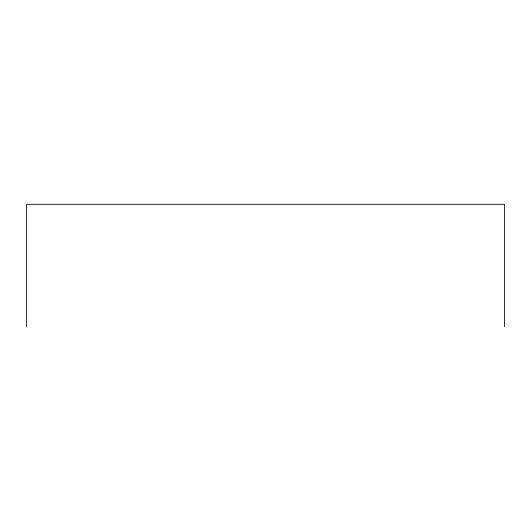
<?xml version="1.0" encoding="UTF-8"?>
<svg xmlns="http://www.w3.org/2000/svg" width="531" height="531" viewBox="0 0 531 531"><rect width="100%" height="100%" fill="white"/><g stroke="black" fill="none" stroke-linecap="round" stroke-linejoin="round"><path stroke-width="0.8" d="M504.45 326.684L504.45 204.316L26.55 204.316L26.55 326.684"/></g></svg>
